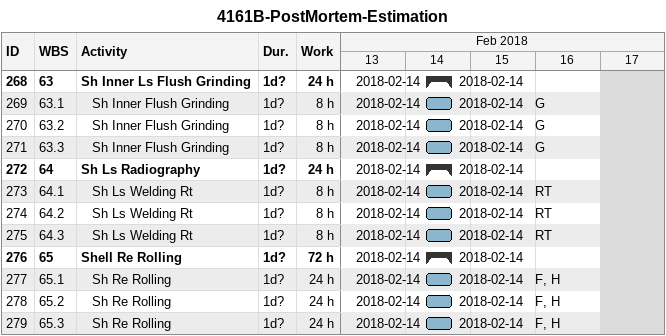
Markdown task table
4161B-PostMortem-Estimation

| ID | WBS | Task | Duration | Start | Finish | Resources | Work (h) |
|---|---|---|---|---|---|---|---|
| 268 | 63 | **Sh Inner Ls Flush Grinding** | 1d? | 2018-02-14 | 2018-02-14 |  | 24 |
| 269 | 63.1 | Sh Inner Flush Grinding | 1d? | 2018-02-14 | 2018-02-14 | G | 8 |
| 270 | 63.2 | Sh Inner Flush Grinding | 1d? | 2018-02-14 | 2018-02-14 | G | 8 |
| 271 | 63.3 | Sh Inner Flush Grinding | 1d? | 2018-02-14 | 2018-02-14 | G | 8 |
| 272 | 64 | **Sh Ls Radiography** | 1d? | 2018-02-14 | 2018-02-14 |  | 24 |
| 273 | 64.1 | Sh Ls Welding Rt | 1d? | 2018-02-14 | 2018-02-14 | RT | 8 |
| 274 | 64.2 | Sh Ls Welding Rt | 1d? | 2018-02-14 | 2018-02-14 | RT | 8 |
| 275 | 64.3 | Sh Ls Welding Rt | 1d? | 2018-02-14 | 2018-02-14 | RT | 8 |
| 276 | 65 | **Shell Re Rolling** | 1d? | 2018-02-14 | 2018-02-14 |  | 72 |
| 277 | 65.1 | Sh Re Rolling | 1d? | 2018-02-14 | 2018-02-14 | F, H | 24 |
| 278 | 65.2 | Sh Re Rolling | 1d? | 2018-02-14 | 2018-02-14 | F, H | 24 |
| 279 | 65.3 | Sh Re Rolling | 1d? | 2018-02-14 | 2018-02-14 | F, H | 24 |
